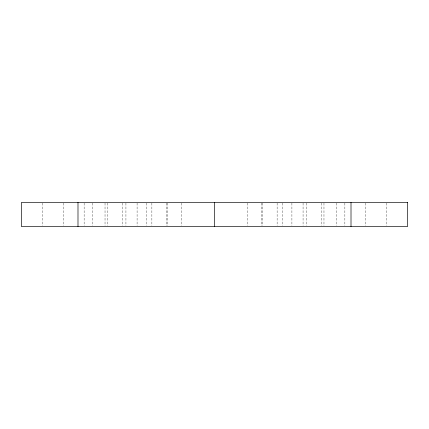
<?xml version="1.0" encoding="UTF-8"?>
<svg xmlns="http://www.w3.org/2000/svg" width="429" height="429" viewBox="0 0 429 429"><rect width="100%" height="100%" fill="white"/><g stroke="black" fill="none" stroke-linecap="round" stroke-linejoin="round"><path stroke-width="0.32" stroke-dasharray="2.15 1.61" d="M386.652 203.105L386.652 225.895M365.76 203.105L365.76 225.895M344.862 203.105L344.862 225.895M336.234 203.105L336.234 225.895M323.97 203.105L323.97 225.895M321.455 203.105L321.455 225.895M306.681 203.105L306.681 225.895M303.072 203.105L303.072 225.895M291.908 203.105L291.908 225.895M282.175 203.105L282.175 225.895M277.129 203.105L277.129 225.895M262.355 203.105L262.355 225.895M261.282 203.105L261.282 225.895M247.581 203.105L247.581 225.895M181.419 203.105L181.419 225.895M167.718 203.105L167.718 225.895M166.645 203.105L166.645 225.895M151.871 203.105L151.871 225.895M146.825 203.105L146.825 225.895M137.092 203.105L137.092 225.895M125.928 203.105L125.928 225.895M122.319 203.105L122.319 225.895M107.545 203.105L107.545 225.895M105.03 203.105L105.03 225.895M92.766 203.105L92.766 225.895M84.138 203.105L84.138 225.895M63.24 203.105L63.24 225.895M42.348 203.105L42.348 225.895"/><path stroke-width="0.64" d="M351.008 202.434L351.008 226.566M214.5 202.434L214.5 226.566M77.992 202.434L77.992 226.566M407.55 202.434L21.45 202.434L21.45 226.566L407.55 226.566L407.55 202.434"/></g></svg>
